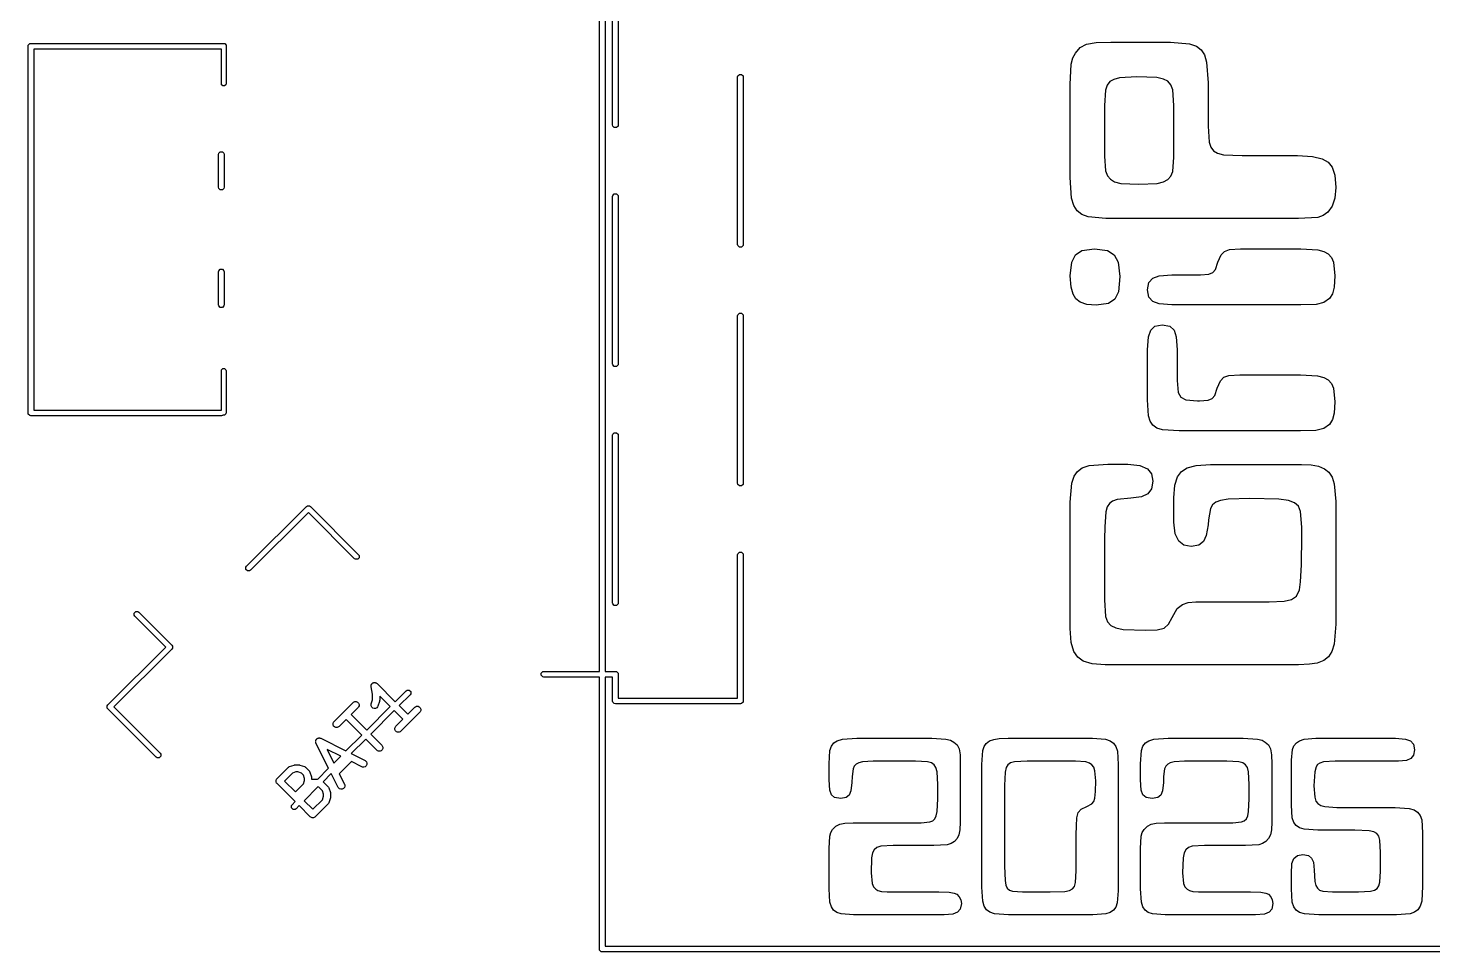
# Model space of a CAD drawing. Extents: x 175.8 to 236.3, y -101.1 to -67.1.
# Drawn here: x 175.79 to 205.67, y -101.06 to -81.42 of the extents above; entities that cross this region are included whole.
import ezdxf

# ---------------------------------------------------------------- set-up
doc = ezdxf.new("R2010")
doc.units = 0
doc.layers.add('BLACK', color=7, linetype='CONTINUOUS')

msp = doc.modelspace()

# ---------------------------------------------------------------- linework, layer by layer
at = {"layer": 'BLACK', "linetype": 'CONTINUOUS'}
for p, q in [((187.94, -95.095), (187.94, -70)), ((188.06, -70.06), (188.06, -95.095)), ((188.22, -83.475), (188.22, -79.915)), ((188.34, -79.915), (188.34, -83.475)), ((175.79, -81.8), (175.794567, -81.777039)), ((175.79, -89.6), (175.79, -81.8)), ((175.794567, -81.777039), (175.827039, -81.744567)), ((175.827039, -81.744567), (175.85, -81.74)), ((175.85, -81.74), (179.95, -81.74)), ((179.95, -81.74), (179.972961, -81.744567)), ((179.972961, -81.744567), (180.005433, -81.777039)), ((180.005433, -81.822961), (180, -81.828394)), ((180, -81.828394), (180, -82.6)), ((180.005433, -81.777039), (180.005433, -81.822961)), ((198.064385, -81.946563), (198.1677, -81.826395)), ((198.1677, -81.826395), (198.301789, -81.757519)), ((198.301789, -81.757519), (198.506587, -81.72308)), ((198.506587, -81.72308), (198.815432, -81.714654)), ((198.815432, -81.714654), (200.088182, -81.714654)), ((200.088182, -81.714654), (200.492281, -81.749092)), ((200.492281, -81.749092), (200.63628, -81.800278)), ((200.63628, -81.800278), (200.737379, -81.878053)), ((179.9, -81.86), (175.91, -81.86)), ((175.91, -81.86), (175.91, -89.54)), ((179.9, -82.6), (179.9, -81.86)), ((197.97426, -82.181402), (198.008551, -82.049419)), ((198.008551, -82.049419), (198.064385, -81.946563)), ((200.737379, -81.878053), (200.80749, -81.986685)), ((200.80749, -81.986685), (200.853883, -82.142934)), ((200.853883, -82.142934), (200.883558, -82.582571)), ((190.88, -82.455), (190.884567, -82.432039)), ((190.88, -86.015), (190.88, -82.455)), ((190.884567, -82.432039), (190.917039, -82.399567)), ((190.917039, -82.399567), (190.962961, -82.399567)), ((190.962961, -82.399567), (190.995433, -82.432039)), ((190.995433, -82.432039), (191, -82.455)), ((191, -82.455), (191, -86.015)), ((197.952644, -82.616277), (197.97426, -82.181402)), ((199.36681, -82.451779), (199.003377, -82.472295)), ((199.79509, -82.468265), (199.36681, -82.451779)), ((179.903806, -82.619134), (179.9, -82.6)), ((179.930866, -82.646194), (179.903806, -82.619134)), ((179.969134, -82.646194), (179.930866, -82.646194)), ((179.996194, -82.619134), (179.969134, -82.646194)), ((180, -82.6), (179.996194, -82.619134)), ((197.952644, -83.061043), (197.952644, -82.616277)), ((198.700394, -82.733147), (198.679511, -83.061043)), ((198.735729, -82.626022), (198.700394, -82.733147)), ((198.794916, -82.553628), (198.735729, -82.626022)), ((198.879305, -82.504765), (198.794916, -82.553628)), ((199.003377, -82.472295), (198.879305, -82.504765)), ((199.938407, -82.498224), (199.79509, -82.468265)), ((200.028831, -82.545568), (199.938407, -82.498224)), ((200.091761, -82.618794), (200.028831, -82.545568)), ((200.131779, -82.729117), (200.091761, -82.618794)), ((200.156692, -83.061043), (200.131779, -82.729117)), ((200.883558, -82.582571), (200.883558, -83.497749)), ((197.952644, -84.135589), (197.952644, -83.061043)), ((198.679511, -83.061043), (198.679511, -84.135589)), ((200.156692, -84.160868), (200.156692, -83.061043)), ((188.224567, -83.497961), (188.22, -83.475)), ((188.257039, -83.530433), (188.224567, -83.497961)), ((188.302961, -83.530433), (188.257039, -83.530433)), ((188.335433, -83.497961), (188.302961, -83.530433)), ((188.34, -83.475), (188.335433, -83.497961)), ((200.883558, -83.497749), (200.904441, -83.838468)), ((200.904441, -83.838468), (200.939666, -83.950188)), ((200.939666, -83.950188), (200.99823, -84.026413)), ((179.84, -84.1), (179.844567, -84.077039)), ((179.84, -84.8), (179.84, -84.1)), ((179.844567, -84.077039), (179.877039, -84.044567)), ((179.877039, -84.044567), (179.922961, -84.044567)), ((179.922961, -84.044567), (179.955433, -84.077039)), ((179.955433, -84.077039), (179.96, -84.1)), ((179.96, -84.1), (179.96, -84.8)), ((197.952644, -84.588782), (197.952644, -84.135589)), ((198.679511, -84.135589), (198.70479, -84.450662)), ((200.131779, -84.463119), (200.156692, -84.160868)), ((200.99823, -84.026413), (201.082926, -84.076648)), ((201.082926, -84.076648), (201.212554, -84.107379)), ((201.212554, -84.107379), (201.606762, -84.123866)), ((201.606762, -84.123866), (202.789385, -84.123866)), ((202.789385, -84.123866), (203.108438, -84.144466)), ((203.108438, -84.144466), (203.312261, -84.19561)), ((203.312261, -84.19561), (203.435286, -84.265648)), ((198.70479, -84.450662), (198.744, -84.554568)), ((200.092404, -84.562799), (200.131779, -84.463119)), ((203.435286, -84.265648), (203.520942, -84.37358)), ((203.520942, -84.37358), (203.580162, -84.545207)), ((203.580162, -84.545207), (203.603447, -84.807135)), ((179.844567, -84.822961), (179.84, -84.8)), ((179.877039, -84.855433), (179.844567, -84.822961)), ((179.955433, -84.822961), (179.922961, -84.855433)), ((179.96, -84.8), (179.955433, -84.822961)), ((197.982686, -85.028419), (197.952644, -84.588782)), ((198.744, -84.554568), (198.808105, -84.630547)), ((198.808105, -84.630547), (198.897307, -84.682408)), ((198.897307, -84.682408), (199.029023, -84.716277)), ((199.029023, -84.716277), (199.409675, -84.736793)), ((199.409675, -84.736793), (199.803517, -84.716277)), ((199.803517, -84.716277), (199.939155, -84.683205)), ((199.939155, -84.683205), (200.028464, -84.634577)), ((200.028464, -84.634577), (200.092404, -84.562799)), ((203.603447, -84.807135), (203.581561, -85.033333)), ((179.922961, -84.855433), (179.877039, -84.855433)), ((188.22, -84.995), (188.224567, -84.972039)), ((188.22, -88.555), (188.22, -84.995)), ((188.224567, -84.972039), (188.257039, -84.939567)), ((188.257039, -84.939567), (188.302961, -84.939567)), ((188.302961, -84.939567), (188.335433, -84.972039)), ((188.335433, -84.972039), (188.34, -84.995)), ((188.34, -84.995), (188.34, -88.555)), ((198.028674, -85.185353), (197.982686, -85.028419)), ((203.581561, -85.033333), (203.522453, -85.202311)), ((198.09919, -85.297697), (198.028674, -85.185353)), ((198.198909, -85.379608), (198.09919, -85.297697)), ((198.331831, -85.431053), (198.198909, -85.379608)), ((198.706988, -85.465125), (198.331831, -85.431053)), ((203.215467, -85.439846), (202.806971, -85.465125)), ((203.334842, -85.398503), (203.215467, -85.439846)), ((203.431256, -85.327739), (203.334842, -85.398503)), ((203.522453, -85.202311), (203.431256, -85.327739)), ((202.806971, -85.465125), (198.706988, -85.465125)), ((190.884567, -86.037961), (190.88, -86.015)), ((190.917039, -86.070433), (190.884567, -86.037961)), ((190.995433, -86.037961), (190.962961, -86.070433)), ((191, -86.015), (190.995433, -86.037961)), ((190.962961, -86.070433), (190.917039, -86.070433)), ((197.984972, -86.390245), (198.061454, -86.235223)), ((198.061454, -86.235223), (198.202037, -86.146566)), ((198.202037, -86.146566), (198.471782, -86.109926)), ((198.471782, -86.109926), (198.742712, -86.146198)), ((198.742712, -86.146198), (198.890537, -86.235223)), ((198.890537, -86.235223), (198.972748, -86.392874)), ((201.093852, -86.39569), (201.160229, -86.237372)), ((201.160229, -86.237372), (201.232704, -86.162316)), ((201.232704, -86.162316), (201.341709, -86.126381)), ((201.341709, -86.126381), (201.574521, -86.109926)), ((201.574521, -86.109926), (202.856064, -86.109926)), ((202.856064, -86.109926), (203.215101, -86.131175)), ((203.215101, -86.131175), (203.344919, -86.165091)), ((203.344919, -86.165091), (203.437484, -86.217637)), ((203.437484, -86.217637), (203.506098, -86.293171)), ((203.506098, -86.293171), (203.549958, -86.394591)), ((179.84, -86.6), (179.844567, -86.577039)), ((179.84, -87.3), (179.84, -86.6)), ((179.844567, -86.577039), (179.877039, -86.544567)), ((179.877039, -86.544567), (179.922961, -86.544567)), ((179.922961, -86.544567), (179.955433, -86.577039)), ((179.955433, -86.577039), (179.96, -86.6)), ((179.96, -86.6), (179.96, -87.3)), ((197.952644, -86.684019), (197.984972, -86.390245)), ((198.972748, -86.392874), (199.007773, -86.700872)), ((200.899787, -86.64895), (200.985408, -86.615875)), ((200.985408, -86.615875), (201.04079, -86.547768)), ((201.04079, -86.547768), (201.093852, -86.39569)), ((203.549958, -86.394591), (203.58, -86.684019)), ((197.969831, -86.920764), (197.952644, -86.684019)), ((198.013211, -87.076528), (197.969831, -86.920764)), ((199.007773, -86.700872), (198.975867, -87.024633)), ((199.593956, -86.977843), (199.624415, -86.825121)), ((199.624415, -86.825121), (199.707163, -86.733845)), ((199.707163, -86.733845), (199.844867, -86.685289)), ((199.844867, -86.685289), (200.116758, -86.663869)), ((200.116758, -86.663869), (200.719794, -86.663869)), ((200.719794, -86.663869), (200.899787, -86.64895)), ((203.5658, -86.927777), (203.532739, -87.06284)), ((203.58, -86.684019), (203.5658, -86.927777)), ((198.074277, -87.174581), (198.013211, -87.076528)), ((198.165351, -87.243397), (198.074277, -87.174581)), ((198.90336, -87.183007), (198.767107, -87.27177)), ((198.975867, -87.024633), (198.90336, -87.183007)), ((199.624791, -87.137931), (199.593956, -86.977843)), ((199.707163, -87.230635), (199.624791, -87.137931)), ((199.844836, -87.27893), (199.707163, -87.230635)), ((203.464989, -87.165091), (203.347358, -87.248586)), ((203.532739, -87.06284), (203.464989, -87.165091)), ((179.844567, -87.322961), (179.84, -87.3)), ((179.877039, -87.355433), (179.844567, -87.322961)), ((179.922961, -87.355433), (179.877039, -87.355433)), ((179.955433, -87.322961), (179.922961, -87.355433)), ((179.96, -87.3), (179.955433, -87.322961)), ((190.88, -87.535), (190.884567, -87.512039)), ((190.88, -91.095), (190.88, -87.535)), ((190.884567, -87.512039), (190.917039, -87.479567)), ((190.917039, -87.479567), (190.962961, -87.479567)), ((190.962961, -87.479567), (190.995433, -87.512039)), ((190.995433, -87.512039), (191, -87.535)), ((191, -87.535), (191, -91.095)), ((198.303126, -87.290202), (198.165351, -87.243397)), ((198.505488, -87.308304), (198.303126, -87.290202)), ((198.767107, -87.27177), (198.505488, -87.308304)), ((200.116758, -87.300244), (199.844836, -87.27893)), ((202.856064, -87.300244), (200.116758, -87.300244)), ((203.180662, -87.291817), (202.856064, -87.300244)), ((203.347358, -87.248586), (203.180662, -87.291817)), ((199.663565, -87.840265), (199.754899, -87.754052)), ((199.754899, -87.754052), (199.906465, -87.722662)), ((199.906465, -87.722662), (200.07176, -87.755075)), ((200.07176, -87.755075), (200.162187, -87.840631)), ((199.593956, -88.254623), (199.615133, -87.981767)), ((199.615133, -87.981767), (199.663565, -87.840265)), ((200.162187, -87.840631), (200.207245, -87.981723)), ((200.207245, -87.981723), (200.227034, -88.254623)), ((199.593956, -89.320743), (199.593956, -88.254623)), ((200.227034, -88.254623), (200.227034, -88.909682)), ((179.9, -88.7), (179.903806, -88.680866)), ((179.9, -89.54), (179.9, -88.7)), ((179.903806, -88.680866), (179.930866, -88.653806)), ((179.930866, -88.653806), (179.969134, -88.653806)), ((179.969134, -88.653806), (179.996194, -88.680866)), ((179.996194, -88.680866), (180, -88.7)), ((180, -88.7), (180, -89.6)), ((188.224567, -88.577961), (188.22, -88.555)), ((188.257039, -88.610433), (188.224567, -88.577961)), ((188.302961, -88.610433), (188.257039, -88.610433)), ((188.335433, -88.577961), (188.302961, -88.610433)), ((188.34, -88.555), (188.335433, -88.577961)), ((200.227034, -88.909682), (200.251443, -89.161412)), ((201.07993, -89.074546), (201.146679, -88.916267)), ((201.146679, -88.916267), (201.219515, -88.841172)), ((201.219515, -88.841172), (201.329007, -88.805245)), ((201.329007, -88.805245), (201.563164, -88.788782)), ((201.563164, -88.788782), (202.852034, -88.788782)), ((202.852034, -88.788782), (203.212903, -88.810031)), ((203.212903, -88.810031), (203.343739, -88.843976)), ((203.343739, -88.843976), (203.436751, -88.896493)), ((203.436751, -88.896493), (203.505741, -88.972049)), ((203.505741, -88.972049), (203.549958, -89.073447)), ((199.615572, -89.659996), (199.593956, -89.320743)), ((200.251443, -89.161412), (200.303604, -89.266521)), ((200.303604, -89.266521), (200.409099, -89.318413)), ((200.409099, -89.318413), (200.661908, -89.342725)), ((200.70404, -89.342725), (200.885058, -89.3278)), ((200.885058, -89.3278), (200.97112, -89.294731)), ((200.97112, -89.294731), (201.026783, -89.226576)), ((201.026783, -89.226576), (201.07993, -89.074546)), ((203.549958, -89.073447), (203.58, -89.362875)), ((175.794567, -89.622961), (175.79, -89.6)), ((175.827039, -89.655433), (175.794567, -89.622961)), ((175.91, -89.54), (179.9, -89.54)), ((179.996194, -89.619134), (179.969134, -89.646194)), ((180, -89.6), (179.996194, -89.619134)), ((200.661908, -89.342725), (200.70404, -89.342725)), ((203.565692, -89.606617), (203.532372, -89.741695)), ((203.58, -89.362875), (203.565692, -89.606617)), ((175.85, -89.66), (175.827039, -89.655433)), ((179.9, -89.66), (175.85, -89.66)), ((179.922961, -89.655433), (179.9, -89.66)), ((179.9322, -89.646194), (179.922961, -89.655433)), ((179.969134, -89.646194), (179.9322, -89.646194)), ((199.651384, -89.777167), (199.615572, -89.659996)), ((199.711193, -89.862229), (199.651384, -89.777167)), ((199.796554, -89.92159), (199.711193, -89.862229)), ((199.917822, -89.95785), (199.796554, -89.92159)), ((203.464501, -89.843893), (203.346259, -89.927442)), ((203.532372, -89.741695), (203.464501, -89.843893)), ((188.22, -90.075), (188.224567, -90.052039)), ((188.22, -93.635), (188.22, -90.075)), ((188.224567, -90.052039), (188.257039, -90.019567)), ((188.257039, -90.019567), (188.302961, -90.019567)), ((188.302961, -90.019567), (188.335433, -90.052039)), ((188.335433, -90.052039), (188.34, -90.075)), ((188.34, -90.075), (188.34, -93.635)), ((200.270265, -89.979099), (199.917822, -89.95785)), ((202.853133, -89.979099), (200.270265, -89.979099)), ((203.178831, -89.970673), (202.853133, -89.979099)), ((203.346259, -89.927442), (203.178831, -89.970673)), ((198.108715, -90.843353), (198.209511, -90.769057)), ((198.209511, -90.769057), (198.354546, -90.718789)), ((198.354546, -90.718789), (198.751685, -90.684717)), ((198.751685, -90.684717), (199.174836, -90.684717)), ((199.174836, -90.684717), (199.43645, -90.714149)), ((199.43645, -90.714149), (199.593553, -90.787657)), ((199.593553, -90.787657), (199.680725, -90.895981)), ((200.32009, -90.843353), (200.440316, -90.768291)), ((200.440316, -90.768291), (200.634619, -90.71456)), ((200.634619, -90.71456), (200.93375, -90.693143)), ((200.93375, -90.693143), (202.86852, -90.693143)), ((202.86852, -90.693143), (203.078653, -90.703831)), ((203.078653, -90.703831), (203.229755, -90.731612)), ((203.229755, -90.731612), (203.35858, -90.784554)), ((203.35858, -90.784554), (203.452871, -90.860572)), ((190.884567, -91.117961), (190.88, -91.095)), ((190.917039, -91.150433), (190.884567, -91.117961)), ((190.995433, -91.117961), (190.962961, -91.150433)), ((191, -91.095), (190.995433, -91.117961)), ((197.952644, -91.493649), (197.987083, -91.091748)), ((197.987083, -91.091748), (198.036679, -90.946722)), ((198.036679, -90.946722), (198.108715, -90.843353)), ((199.680725, -90.895981), (199.711193, -91.048883)), ((199.711193, -91.048883), (199.681667, -91.211815)), ((200.17935, -91.133181), (200.23703, -90.955962)), ((200.23703, -90.955962), (200.32009, -90.843353)), ((203.452871, -90.860572), (203.521154, -90.962844)), ((203.521154, -90.962844), (203.569375, -91.104204)), ((203.569375, -91.104204), (203.603447, -91.485223)), ((190.962961, -91.150433), (190.917039, -91.150433)), ((199.239316, -91.413049), (198.952819, -91.442358)), ((199.469284, -91.381183), (199.239316, -91.413049)), ((199.600917, -91.317794), (199.469284, -91.381183)), ((199.681667, -91.211815), (199.600917, -91.317794)), ((200.156692, -91.401325), (200.17935, -91.133181)), ((200.156692, -91.921929), (200.156692, -91.401325)), ((180.436432, -92.860589), (181.709224, -91.587796)), ((181.75165, -91.715075), (180.521284, -92.945441)), ((181.709224, -91.587796), (181.728689, -91.57479)), ((181.728689, -91.57479), (181.774611, -91.57479)), ((182.734529, -92.697954), (181.75165, -91.715075)), ((181.774611, -91.57479), (181.794076, -91.587797)), ((181.794076, -91.587797), (182.819382, -92.613101)), ((197.952644, -94.179832), (197.952644, -91.493649)), ((198.709187, -91.702843), (198.687937, -92.023046)), ((198.741117, -91.593497), (198.709187, -91.702843)), ((198.787222, -91.522958), (198.741117, -91.593497)), ((198.853905, -91.474303), (198.787222, -91.522958)), ((198.952819, -91.442358), (198.853905, -91.474303)), ((200.933384, -91.6336), (200.891985, -91.872103)), ((200.979097, -91.55441), (200.933384, -91.6336)), ((201.052086, -91.495115), (200.979097, -91.55441)), ((201.14994, -91.457786), (201.052086, -91.495115)), ((201.310006, -91.433932), (201.14994, -91.457786)), ((201.769794, -91.421475), (201.310006, -91.433932)), ((202.390781, -91.434298), (201.769794, -91.421475)), ((202.597708, -91.461944), (202.390781, -91.434298)), ((202.720509, -91.507937), (202.597708, -91.461944)), ((202.806523, -91.583991), (202.720509, -91.507937)), ((202.852034, -91.691486), (202.806523, -91.583991)), ((202.87658, -92.031106), (202.852034, -91.691486)), ((203.603447, -91.485223), (203.603447, -94.087508)), ((200.185802, -92.171262), (200.156692, -91.921929)), ((200.883558, -91.98128), (200.846347, -92.207379)), ((200.891985, -91.872103), (200.883558, -91.98128)), ((198.687937, -92.023046), (198.679511, -92.283164)), ((198.679511, -92.283164), (198.679511, -93.575331)), ((200.259022, -92.322423), (200.185802, -92.171262)), ((200.846347, -92.207379), (200.785373, -92.33299)), ((202.87658, -92.425314), (202.87658, -92.031106)), ((182.819382, -92.613101), (182.832388, -92.632566)), ((190.88, -92.615), (190.884567, -92.592039)), ((190.884567, -92.592039), (190.917039, -92.559567)), ((190.917039, -92.559567), (190.962961, -92.559567)), ((190.962961, -92.559567), (190.995433, -92.592039)), ((190.995433, -92.592039), (191, -92.615)), ((200.36824, -92.407402), (200.259022, -92.322423)), ((200.524155, -92.437404), (200.36824, -92.407402)), ((200.684758, -92.409098), (200.524155, -92.437404)), ((200.785373, -92.33299), (200.684758, -92.409098)), ((202.868154, -92.618387), (202.87658, -92.425314)), ((180.423425, -92.880054), (180.436432, -92.860589)), ((180.423425, -92.925976), (180.423425, -92.880054)), ((182.753994, -92.71096), (182.734529, -92.697954)), ((182.799917, -92.71096), (182.753994, -92.71096)), ((182.832388, -92.678488), (182.799917, -92.71096)), ((182.832388, -92.632566), (182.832388, -92.678488)), ((190.88, -95.665), (190.88, -92.615)), ((191, -92.615), (191, -95.725)), ((202.851301, -93.188084), (202.868154, -92.827948)), ((202.868154, -92.827948), (202.868154, -92.618387)), ((180.455897, -92.958448), (180.423425, -92.925976)), ((180.501819, -92.958448), (180.455897, -92.958448)), ((180.521284, -92.945441), (180.501819, -92.958448)), ((202.826388, -93.36284), (202.851301, -93.188084)), ((202.658227, -93.565439), (202.762089, -93.49232)), ((202.762089, -93.49232), (202.826388, -93.36284)), ((188.224567, -93.657961), (188.22, -93.635)), ((188.257039, -93.690433), (188.224567, -93.657961)), ((188.302961, -93.690433), (188.257039, -93.690433)), ((188.335433, -93.657961), (188.302961, -93.690433)), ((188.34, -93.635), (188.335433, -93.657961)), ((198.679511, -93.575331), (198.704424, -93.92814)), ((200.120422, -93.94829), (200.227766, -93.756681)), ((200.227766, -93.756681), (200.337676, -93.673883)), ((200.337676, -93.673883), (200.458923, -93.630302)), ((200.458923, -93.630302), (200.621608, -93.614166)), ((200.621608, -93.614166), (200.993834, -93.614166)), ((200.993834, -93.614166), (202.18635, -93.614166)), ((202.18635, -93.614166), (202.503621, -93.598936)), ((202.503621, -93.598936), (202.658227, -93.565439)), ((178.047546, -93.855861), (178.080018, -93.823389)), ((178.047546, -93.901783), (178.047546, -93.855861)), ((178.060553, -93.921248), (178.047546, -93.901783)), ((178.718162, -94.578857), (178.060553, -93.921248)), ((178.080018, -93.823389), (178.12594, -93.823389)), ((178.12594, -93.823389), (178.145405, -93.836396)), ((178.145405, -93.836396), (178.845441, -94.536431)), ((198.704424, -93.92814), (198.7467, -94.041705)), ((198.7467, -94.041705), (198.819096, -94.120481)), ((199.947864, -94.17397), (200.041653, -94.092637)), ((200.041653, -94.092637), (200.120422, -93.94829)), ((203.603447, -94.087508), (203.569375, -94.519085)), ((197.975235, -94.477418), (197.952644, -94.179832)), ((198.819096, -94.120481), (198.921766, -94.17089)), ((198.921766, -94.17089), (199.08068, -94.20218)), ((199.08068, -94.20218), (199.555854, -94.218667)), ((199.555854, -94.218667), (199.799487, -94.210607)), ((199.799487, -94.210607), (199.947864, -94.17397)), ((177.487797, -95.809224), (178.718162, -94.578857)), ((178.845442, -94.621284), (177.615075, -95.85165)), ((178.845441, -94.536431), (178.858448, -94.555897)), ((178.858448, -94.601819), (178.845442, -94.621284)), ((178.858448, -94.555897), (178.858448, -94.601819)), ((198.032138, -94.671495), (197.975235, -94.477418)), ((198.112379, -94.792393), (198.032138, -94.671495)), ((203.519766, -94.675375), (203.448475, -94.783967)), ((203.569375, -94.519085), (203.519766, -94.675375)), ((198.230968, -94.875028), (198.112379, -94.792393)), ((198.417169, -94.932732), (198.230968, -94.875028)), ((198.698196, -94.955425), (198.417169, -94.932732)), ((202.806971, -94.955425), (198.698196, -94.955425)), ((203.041643, -94.94477), (202.806971, -94.955425)), ((203.207407, -94.917323), (203.041643, -94.94477)), ((203.348026, -94.862945), (203.207407, -94.917323)), ((203.448475, -94.783967), (203.348026, -94.862945)), ((186.704567, -95.132039), (186.737039, -95.099567)), ((186.704567, -95.177961), (186.704567, -95.132039)), ((186.737039, -95.210433), (186.704567, -95.177961)), ((186.737039, -95.099567), (186.76, -95.095)), ((186.76, -95.215), (186.737039, -95.210433)), ((186.76, -95.095), (187.94, -95.095)), ((187.94, -95.215), (186.76, -95.215)), ((187.94, -101), (187.94, -95.215)), ((188.06, -95.095), (188.28, -95.095)), ((188.22, -95.215), (188.06, -95.215)), ((188.06, -95.215), (188.06, -100.94)), ((188.22, -95.725), (188.22, -95.215)), ((188.28, -95.095), (188.302961, -95.099567)), ((188.302961, -95.099567), (188.335433, -95.132039)), ((188.335433, -95.132039), (188.34, -95.155)), ((188.34, -95.155), (188.34, -95.665)), ((183.083328, -95.406459), (183.084769, -95.399174)), ((183.084769, -95.420939), (183.083328, -95.406459)), ((183.084769, -95.39175), (183.08758, -95.384961)), ((183.084769, -95.399174), (183.084769, -95.39175)), ((183.084769, -95.421013), (183.084769, -95.420939)), ((183.084778, -95.421036), (183.084769, -95.421013)), ((183.084784, -95.42109), (183.084778, -95.421036)), ((183.117, -95.582168), (183.084784, -95.42109)), ((183.08758, -95.384961), (183.089007, -95.377752)), ((183.089007, -95.377752), (183.093126, -95.371572)), ((183.093126, -95.371572), (183.095968, -95.364713)), ((183.095968, -95.364713), (183.101163, -95.359518)), ((183.101163, -95.359518), (183.105239, -95.353404)), ((183.105239, -95.353404), (183.111409, -95.349271)), ((183.111409, -95.349271), (183.11666, -95.344021)), ((183.11666, -95.344021), (183.123448, -95.341209)), ((183.117, -95.697256), (183.117, -95.582168)), ((183.123448, -95.341209), (183.129554, -95.33712)), ((183.129554, -95.33712), (183.136835, -95.335663)), ((183.136835, -95.335663), (183.143696, -95.332822)), ((183.143696, -95.332822), (183.151045, -95.332822)), ((183.151045, -95.332822), (183.15825, -95.331381)), ((183.15825, -95.331381), (183.165534, -95.332822)), ((183.165534, -95.332822), (183.172959, -95.332822)), ((183.172959, -95.332822), (183.179747, -95.335633)), ((183.179747, -95.335633), (183.186957, -95.33706)), ((183.186957, -95.33706), (183.193136, -95.341179)), ((183.193136, -95.341179), (183.199996, -95.344021)), ((183.199996, -95.344021), (183.211239, -95.353248)), ((183.211239, -95.353248), (183.211305, -95.353292)), ((183.211305, -95.353292), (183.211319, -95.353314)), ((183.211319, -95.353314), (183.211361, -95.353348)), ((183.211361, -95.353348), (183.596862, -95.738849)), ((183.596862, -95.738849), (183.830544, -95.505167)), ((183.915397, -95.59002), (183.681714, -95.823701)), ((183.830544, -95.505167), (183.850009, -95.492161)), ((183.850009, -95.492161), (183.895931, -95.492161)), ((183.895931, -95.492161), (183.928403, -95.524633)), ((183.928403, -95.570555), (183.915397, -95.59002)), ((183.928403, -95.524633), (183.928403, -95.570555)), ((177.47479, -95.828689), (177.487797, -95.809224)), ((177.47479, -95.874611), (177.47479, -95.828689)), ((177.487797, -95.894076), (177.47479, -95.874611)), ((178.513101, -96.919382), (177.487797, -95.894076)), ((177.615075, -95.85165), (178.597954, -96.834529)), ((182.297173, -96.16147), (182.701234, -95.757409)), ((182.8073, -95.863475), (182.658302, -96.012472)), ((182.701234, -95.757409), (182.7126, -95.748081)), ((182.7126, -95.748081), (182.739636, -95.736883)), ((182.739636, -95.736883), (182.768899, -95.736883)), ((182.768899, -95.736883), (182.795935, -95.748081)), ((182.795935, -95.748081), (182.816628, -95.768774)), ((182.816628, -95.852109), (182.8073, -95.863475)), ((182.816628, -95.768774), (182.827826, -95.79581)), ((182.827826, -95.825073), (182.816628, -95.852109)), ((182.827826, -95.79581), (182.827826, -95.825073)), ((182.99077, -96.34494), (183.490796, -95.844914)), ((183.083917, -95.801062), (183.087177, -95.786725)), ((183.085992, -95.830252), (183.083917, -95.801062)), ((183.099078, -95.856425), (183.085992, -95.830252)), ((183.087177, -95.786725), (183.117, -95.697256)), ((183.121185, -95.875599), (183.099078, -95.856425)), ((183.148948, -95.884853), (183.121185, -95.875599)), ((183.178138, -95.882778), (183.148948, -95.884853)), ((183.204311, -95.869692), (183.178138, -95.882778)), ((183.223485, -95.847585), (183.204311, -95.869692)), ((183.229479, -95.834159), (183.223485, -95.847585)), ((183.263151, -95.733143), (183.229479, -95.834159)), ((183.2648, -95.725889), (183.263151, -95.733143)), ((183.265559, -95.724058), (183.2648, -95.725889)), ((183.26582, -95.721403), (183.265559, -95.724058)), ((183.266411, -95.718806), (183.26582, -95.721403)), ((183.267, -95.709426), (183.26627, -95.716831)), ((183.26627, -95.716831), (183.266411, -95.718806)), ((183.490796, -95.844914), (183.267, -95.621118)), ((183.267, -95.621118), (183.267, -95.709426)), ((183.681714, -95.823701), (183.865434, -96.007421)), ((183.865434, -96.007421), (184.014432, -95.858424)), ((184.014432, -95.858424), (184.025798, -95.849096)), ((184.025798, -95.849096), (184.052834, -95.837898)), ((184.052834, -95.837898), (184.082097, -95.837898)), ((184.082097, -95.837898), (184.109133, -95.849096)), ((184.109133, -95.849096), (184.129826, -95.869789)), ((184.129826, -95.869789), (184.141024, -95.896825)), ((184.141024, -95.896825), (184.141024, -95.926088)), ((188.224567, -95.747961), (188.22, -95.725)), ((188.257039, -95.780433), (188.224567, -95.747961)), ((188.28, -95.785), (188.257039, -95.780433)), ((190.94, -95.785), (188.28, -95.785)), ((188.34, -95.665), (190.88, -95.665)), ((190.962961, -95.780433), (190.94, -95.785)), ((190.995433, -95.747961), (190.962961, -95.780433)), ((191, -95.725), (190.995433, -95.747961)), ((182.276647, -96.199872), (182.287846, -96.172835)), ((182.276647, -96.229134), (182.276647, -96.199872)), ((182.287846, -96.172835), (182.297173, -96.16147)), ((182.552236, -96.118538), (182.403239, -96.267536)), ((182.884704, -96.451006), (182.552236, -96.118538)), ((182.658302, -96.012472), (182.99077, -96.34494)), ((183.575649, -95.929767), (183.075623, -96.429793)), ((183.759368, -96.113487), (183.575649, -95.929767)), ((183.610371, -96.262485), (183.759368, -96.113487)), ((184.120498, -95.96449), (183.716437, -96.368551)), ((184.129826, -95.953124), (184.120498, -95.96449)), ((184.141024, -95.926088), (184.129826, -95.953124)), ((182.287846, -96.256171), (182.276647, -96.229134)), ((182.308538, -96.276863), (182.287846, -96.256171)), ((182.335575, -96.288062), (182.308538, -96.276863)), ((182.364837, -96.288062), (182.335575, -96.288062)), ((182.391874, -96.276863), (182.364837, -96.288062)), ((182.403239, -96.267536), (182.391874, -96.276863)), ((182.549719, -96.785991), (182.884704, -96.451006)), ((183.075623, -96.429793), (183.312376, -96.666546)), ((183.589845, -96.300887), (183.601044, -96.27385)), ((183.589845, -96.330149), (183.589845, -96.300887)), ((183.601044, -96.357186), (183.589845, -96.330149)), ((183.601044, -96.27385), (183.610371, -96.262485)), ((183.621736, -96.377878), (183.601044, -96.357186)), ((183.648773, -96.389077), (183.621736, -96.377878)), ((183.678035, -96.389077), (183.648773, -96.389077)), ((183.705072, -96.377878), (183.678035, -96.389077)), ((183.716437, -96.368551), (183.705072, -96.377878)), ((181.905405, -96.575511), (181.907099, -96.570428)), ((181.906071, -96.584892), (181.905405, -96.575511)), ((181.905405, -96.594273), (181.906071, -96.584892)), ((181.907099, -96.599355), (181.905405, -96.594273)), ((181.907099, -96.570428), (181.907479, -96.565083)), ((181.907479, -96.604701), (181.907099, -96.599355)), ((181.907479, -96.565083), (181.911686, -96.556668)), ((181.912734, -96.618433), (181.907479, -96.604701)), ((181.911686, -96.556668), (181.914659, -96.54775)), ((182.180915, -97.154795), (181.912734, -96.618433)), ((181.914659, -96.54775), (181.918168, -96.543703)), ((181.918168, -96.543703), (181.920566, -96.538908)), ((181.920566, -96.538908), (181.92767, -96.532746)), ((181.92767, -96.532746), (181.933832, -96.525642)), ((181.933832, -96.525642), (181.938627, -96.523244)), ((181.938627, -96.523244), (181.942674, -96.519735)), ((181.942674, -96.519735), (181.951592, -96.516762)), ((181.951592, -96.516762), (181.960007, -96.512555)), ((181.960007, -96.512555), (181.965352, -96.512175)), ((181.965352, -96.512175), (181.970435, -96.510481)), ((181.970435, -96.510481), (181.979816, -96.511147)), ((181.979816, -96.511147), (181.989197, -96.510481)), ((181.989197, -96.510481), (181.994279, -96.512175)), ((181.994279, -96.512175), (181.999625, -96.512555)), ((181.999625, -96.512555), (182.013357, -96.51781)), ((182.013357, -96.51781), (182.549719, -96.785991)), ((182.437916, -96.897795), (182.147521, -96.752597)), ((182.147521, -96.752597), (182.292719, -97.042992)), ((182.969557, -96.535859), (182.662856, -96.84256)), ((183.20631, -96.772612), (182.969557, -96.535859)), ((183.217675, -96.781939), (183.20631, -96.772612)), ((183.244711, -96.793138), (183.217675, -96.781939)), ((183.273974, -96.793138), (183.244711, -96.793138)), ((183.30101, -96.781939), (183.273974, -96.793138)), ((183.321703, -96.761246), (183.30101, -96.781939)), ((183.312376, -96.666546), (183.321703, -96.677911)), ((183.321703, -96.677911), (183.332902, -96.704947)), ((183.332902, -96.73421), (183.321703, -96.761246)), ((183.332902, -96.704947), (183.332902, -96.73421)), ((192.823726, -97.061625), (192.843754, -96.780502)), ((192.843754, -96.780502), (192.875921, -96.68295)), ((192.875921, -96.68295), (192.927041, -96.615638)), ((192.927041, -96.615638), (192.999812, -96.569075)), ((192.999812, -96.569075), (193.106315, -96.538213)), ((193.106315, -96.538213), (193.413572, -96.518429)), ((193.413572, -96.518429), (195.008478, -96.518429)), ((195.008478, -96.518429), (195.309874, -96.535526)), ((195.309874, -96.535526), (195.407586, -96.560793)), ((195.407586, -96.560793), (195.477669, -96.597808)), ((195.477669, -96.597808), (195.546057, -96.657892)), ((195.546057, -96.657892), (195.589532, -96.74069)), ((195.589532, -96.74069), (195.60956, -96.867941)), ((196.071423, -97.075059), (196.091207, -96.778792)), ((196.091207, -96.778792), (196.121396, -96.692264)), ((196.121396, -96.692264), (196.168632, -96.627117)), ((196.168632, -96.627117), (196.239178, -96.574545)), ((196.239178, -96.574545), (196.328367, -96.541144)), ((196.328367, -96.541144), (196.438996, -96.525213)), ((196.438996, -96.525213), (196.633182, -96.518429)), ((196.633182, -96.518429), (198.42397, -96.518429)), ((198.42397, -96.518429), (198.706071, -96.538457)), ((198.706071, -96.538457), (198.804801, -96.569735)), ((198.804801, -96.569735), (198.874354, -96.618813)), ((198.874354, -96.618813), (198.923289, -96.688756)), ((198.923289, -96.688756), (198.95471, -96.790027)), ((198.95471, -96.790027), (198.974494, -97.075059)), ((199.447592, -97.061625), (199.46762, -96.780502)), ((199.46762, -96.780502), (199.499787, -96.68295)), ((199.499787, -96.68295), (199.550907, -96.615638)), ((199.550907, -96.615638), (199.623678, -96.569075)), ((199.623678, -96.569075), (199.730181, -96.538213)), ((199.730181, -96.538213), (200.037438, -96.518429)), ((200.037438, -96.518429), (201.632344, -96.518429)), ((201.632344, -96.518429), (201.93374, -96.535526)), ((201.93374, -96.535526), (202.031452, -96.560793)), ((202.031452, -96.560793), (202.101535, -96.597808)), ((202.101535, -96.597808), (202.169923, -96.657892)), ((202.169923, -96.657892), (202.213398, -96.74069)), ((202.213398, -96.74069), (202.233426, -96.867941)), ((202.655966, -96.98127), (202.678681, -96.75681)), ((202.678681, -96.75681), (202.711585, -96.675542)), ((202.711585, -96.675542), (202.761967, -96.613196)), ((202.761967, -96.613196), (202.83044, -96.568186)), ((202.83044, -96.568186), (202.924633, -96.538457)), ((202.924633, -96.538457), (203.178646, -96.518429)), ((203.178646, -96.518429), (204.868806, -96.518429)), ((204.868806, -96.518429), (205.081006, -96.535092)), ((205.081006, -96.535092), (205.187055, -96.572651)), ((205.187055, -96.572651), (205.250497, -96.643553)), ((205.250497, -96.643553), (205.274005, -96.763405)), ((205.274005, -96.763405), (205.253345, -96.879468)), ((178.532566, -96.932388), (178.513101, -96.919382)), ((178.578488, -96.932388), (178.532566, -96.932388)), ((178.61096, -96.899917), (178.578488, -96.932388)), ((178.597954, -96.834529), (178.61096, -96.853994)), ((178.61096, -96.853994), (178.61096, -96.899917)), ((181.350008, -97.119833), (181.451022, -97.086161)), ((181.451022, -97.086161), (181.458277, -97.084511)), ((181.458277, -97.084511), (181.460108, -97.083753)), ((181.460108, -97.083753), (181.462761, -97.083491)), ((181.462761, -97.083491), (181.465359, -97.082901)), ((181.465359, -97.082901), (181.467333, -97.083041)), ((181.467333, -97.083041), (181.47474, -97.082312)), ((181.47474, -97.082312), (181.542084, -97.082312)), ((181.542084, -97.082312), (181.549489, -97.083041)), ((181.549489, -97.083041), (181.551464, -97.082901)), ((181.551464, -97.082901), (181.554061, -97.083491)), ((181.554061, -97.083491), (181.556716, -97.083753)), ((181.556716, -97.083753), (181.558547, -97.084511)), ((181.558547, -97.084511), (181.565801, -97.086161)), ((181.565801, -97.086161), (181.666816, -97.119833)), ((182.292719, -97.042992), (182.437916, -96.897795)), ((182.66806, -97.012866), (182.40779, -97.273136)), ((182.662856, -96.84256), (182.956166, -96.989215)), ((182.889084, -97.123379), (182.66806, -97.012866)), ((182.956166, -96.989215), (182.968609, -96.997048)), ((182.968609, -96.997048), (182.987782, -97.019155)), ((182.994962, -97.076106), (182.981875, -97.102281)), ((182.987782, -97.019155), (182.997036, -97.046916)), ((182.997036, -97.046916), (182.994962, -97.076106)), ((192.823726, -97.401856), (192.823726, -97.061625)), ((193.401849, -97.067732), (193.360874, -97.110914)), ((193.456706, -97.037312), (193.401849, -97.067732)), ((193.535938, -97.016685), (193.456706, -97.037312)), ((193.760642, -97.003007), (193.535938, -97.016685)), ((194.661653, -97.003007), (193.760642, -97.003007)), ((194.916643, -97.016685), (194.661653, -97.003007)), ((195.001644, -97.040951), (194.916643, -97.016685)), ((195.058792, -97.081409), (195.001644, -97.040951)), ((195.097419, -97.14083), (195.058792, -97.081409)), ((195.60956, -96.867941), (195.615177, -97.060893)), ((195.615177, -97.060893), (195.615177, -98.302868)), ((196.071423, -97.522267), (196.071423, -97.075059)), ((196.624877, -97.081898), (196.589353, -97.141896)), ((196.680185, -97.041498), (196.624877, -97.081898)), ((196.767027, -97.016929), (196.680185, -97.041498)), ((197.036182, -97.003007), (196.767027, -97.016929)), ((198.06591, -97.003007), (197.036182, -97.003007)), ((198.284508, -97.019616), (198.06591, -97.003007)), ((198.362363, -97.044734), (198.284508, -97.019616)), ((198.415666, -97.082142), (198.362363, -97.044734)), ((198.453152, -97.135093), (198.415666, -97.082142)), ((198.974494, -97.075059), (198.974494, -99.758066)), ((199.447592, -97.401856), (199.447592, -97.061625)), ((200.025715, -97.067732), (199.98474, -97.110914)), ((200.080572, -97.037312), (200.025715, -97.067732)), ((200.159804, -97.016685), (200.080572, -97.037312)), ((200.384508, -97.003007), (200.159804, -97.016685)), ((201.285519, -97.003007), (200.384508, -97.003007)), ((201.540509, -97.016685), (201.285519, -97.003007)), ((201.62551, -97.040951), (201.540509, -97.016685)), ((201.682658, -97.081409), (201.62551, -97.040951)), ((201.721285, -97.14083), (201.682658, -97.081409)), ((202.233426, -96.867941), (202.239043, -97.060893)), ((202.239043, -97.060893), (202.239043, -98.302868)), ((202.655966, -97.936503), (202.655966, -96.98127)), ((203.212595, -97.07457), (203.182052, -97.127928)), ((203.258118, -97.043899), (203.212595, -97.07457)), ((203.337648, -97.01986), (203.258118, -97.043899)), ((203.587264, -97.003007), (203.337648, -97.01986)), ((204.935973, -97.003007), (203.587264, -97.003007)), ((205.107243, -96.986786), (204.935973, -97.003007)), ((205.198534, -96.948785), (205.107243, -96.986786)), ((205.253345, -96.879468), (205.198534, -96.948785)), ((181.064464, -97.412054), (181.075663, -97.385018)), ((181.075663, -97.385018), (181.08499, -97.373653)), ((181.08499, -97.373653), (181.320692, -97.137951)), ((181.414239, -97.256535), (181.244088, -97.426686)), ((181.320692, -97.137951), (181.332057, -97.128624)), ((181.332057, -97.128624), (181.334545, -97.127593)), ((181.334545, -97.127593), (181.336582, -97.125827)), ((181.336582, -97.125827), (181.350008, -97.119833)), ((181.48691, -97.232312), (181.414239, -97.256535)), ((181.529914, -97.232312), (181.48691, -97.232312)), ((181.602585, -97.256536), (181.529914, -97.232312)), ((181.64489, -97.298841), (181.602585, -97.256536)), ((181.669114, -97.371513), (181.64489, -97.298841)), ((181.666816, -97.119833), (181.680241, -97.125827)), ((181.669114, -97.414515), (181.669114, -97.371513)), ((181.680241, -97.125827), (181.682276, -97.127592)), ((181.682276, -97.127592), (181.684767, -97.128624)), ((181.684767, -97.128624), (181.696132, -97.137951)), ((181.696132, -97.137951), (181.763475, -97.205294)), ((181.763475, -97.205294), (181.772802, -97.216659)), ((181.772802, -97.216659), (181.773832, -97.219147)), ((181.773832, -97.219147), (181.775599, -97.221184)), ((181.775599, -97.221184), (181.781593, -97.23461)), ((181.781593, -97.23461), (181.815265, -97.335626)), ((181.815265, -97.335626), (181.816914, -97.342879)), ((181.816914, -97.342879), (181.817673, -97.344711)), ((181.817673, -97.344711), (181.817934, -97.347365)), ((181.817934, -97.347365), (181.818525, -97.349963)), ((181.818525, -97.349963), (181.818384, -97.351937)), ((181.818384, -97.351937), (181.819114, -97.359343)), ((181.819114, -97.359343), (181.819114, -97.390395)), ((181.819114, -97.390395), (181.82532, -97.388021)), ((181.82532, -97.388021), (181.828007, -97.38783)), ((181.828007, -97.38783), (181.830497, -97.386799)), ((181.830497, -97.386799), (181.845129, -97.385358)), ((181.845129, -97.385358), (181.912473, -97.385358)), ((181.912473, -97.385358), (181.919878, -97.386087)), ((181.919878, -97.386087), (181.921853, -97.385947)), ((181.921853, -97.385947), (181.92445, -97.386537)), ((181.92445, -97.386537), (181.927105, -97.386799)), ((181.927105, -97.386799), (181.928936, -97.387557)), ((181.928936, -97.387557), (181.93619, -97.389207)), ((181.93619, -97.389207), (181.943926, -97.391785)), ((181.943926, -97.391785), (182.180915, -97.154795)), ((182.237483, -97.267932), (182.065366, -97.440049)), ((182.384139, -97.561242), (182.237483, -97.267932)), ((182.40779, -97.273136), (182.518303, -97.49416)), ((182.902816, -97.128634), (182.889084, -97.123379)), ((182.932006, -97.130708), (182.902816, -97.128634)), ((182.959767, -97.121454), (182.932006, -97.130708)), ((182.981875, -97.102281), (182.959767, -97.121454)), ((193.315143, -97.333224), (193.309525, -97.454856)), ((193.334193, -97.167138), (193.315143, -97.333224)), ((193.360874, -97.110914), (193.334193, -97.167138)), ((195.121318, -97.230886), (195.097419, -97.14083)), ((195.134996, -97.501018), (195.121318, -97.230886)), ((196.567969, -97.235526), (196.556978, -97.522267)), ((196.589353, -97.141896), (196.567969, -97.235526)), ((198.477948, -97.210614), (198.453152, -97.135093)), ((198.494556, -97.421395), (198.477948, -97.210614)), ((199.939009, -97.333224), (199.933391, -97.454856)), ((199.95806, -97.167138), (199.939009, -97.333224)), ((199.98474, -97.110914), (199.95806, -97.167138)), ((201.745184, -97.230886), (201.721285, -97.14083)), ((201.758862, -97.501018), (201.745184, -97.230886)), ((203.155443, -97.227466), (203.136147, -97.529595)), ((203.182052, -97.127928), (203.155443, -97.227466)), ((181.064464, -97.441317), (181.064464, -97.412054)), ((181.075663, -97.468354), (181.064464, -97.441317)), ((181.08499, -97.479719), (181.075663, -97.468354)), ((181.470491, -97.86522), (181.08499, -97.479719)), ((181.244088, -97.426686), (181.47474, -97.657337)), ((181.47474, -97.657337), (181.64489, -97.487186)), ((181.64489, -97.487186), (181.669114, -97.414515)), ((181.952619, -97.552796), (181.661409, -97.844006)), ((181.972974, -97.559582), (181.952619, -97.552796)), ((182.048951, -97.635559), (181.972974, -97.559582)), ((182.073175, -97.70823), (182.048951, -97.635559)), ((182.065366, -97.440049), (182.066521, -97.440997)), ((182.066521, -97.440997), (182.167536, -97.542012)), ((182.167536, -97.542012), (182.176864, -97.553377)), ((182.176864, -97.553377), (182.177895, -97.555867)), ((182.177895, -97.555867), (182.17966, -97.557902)), ((182.17966, -97.557902), (182.185654, -97.571328)), ((182.185654, -97.571328), (182.219326, -97.672342)), ((182.219326, -97.672342), (182.220975, -97.679597)), ((182.220975, -97.679597), (182.221734, -97.681428)), ((182.221734, -97.681428), (182.221995, -97.684081)), ((182.221995, -97.684081), (182.222586, -97.686679)), ((182.222586, -97.686679), (182.222445, -97.688653)), ((182.222445, -97.688653), (182.223175, -97.69606)), ((182.391972, -97.573685), (182.384139, -97.561242)), ((182.414079, -97.592858), (182.391972, -97.573685)), ((182.44184, -97.602112), (182.414079, -97.592858)), ((182.47103, -97.600038), (182.44184, -97.602112)), ((182.497205, -97.586951), (182.47103, -97.600038)), ((182.516378, -97.564843), (182.497205, -97.586951)), ((182.525632, -97.537082), (182.516378, -97.564843)), ((182.518303, -97.49416), (182.523558, -97.507892)), ((182.523558, -97.507892), (182.525632, -97.537082)), ((192.83922, -97.618177), (192.823726, -97.401856)), ((192.873063, -97.719371), (192.83922, -97.618177)), ((193.289988, -97.634453), (193.25457, -97.725722)), ((193.309525, -97.454856), (193.289988, -97.634453)), ((195.134996, -97.80681), (195.134996, -97.501018)), ((196.071423, -99.238073), (196.071423, -97.522267)), ((196.556978, -97.522267), (196.556978, -99.238073)), ((198.478866, -97.79351), (198.488939, -97.651228)), ((198.488939, -97.651228), (198.494556, -97.421395)), ((199.463086, -97.618177), (199.447592, -97.401856)), ((199.496929, -97.719371), (199.463086, -97.618177)), ((199.913854, -97.634453), (199.878436, -97.725722)), ((199.933391, -97.454856), (199.913854, -97.634453)), ((201.758862, -97.80681), (201.758862, -97.501018)), ((203.136147, -97.529595), (203.152512, -97.771639)), ((181.392161, -97.950009), (181.405168, -97.930544)), ((181.392161, -97.995931), (181.392161, -97.950009)), ((181.405168, -97.930544), (181.470491, -97.86522)), ((181.555343, -97.950072), (181.49002, -98.015396)), ((181.792096, -98.186826), (181.555343, -97.950072)), ((181.661409, -97.844006), (181.845129, -98.027726)), ((181.845129, -98.027726), (182.048951, -97.823904)), ((182.167536, -97.917452), (181.898162, -98.186826)), ((182.048951, -97.823904), (182.073175, -97.751233)), ((182.073175, -97.751233), (182.073175, -97.70823)), ((182.176863, -97.906087), (182.167536, -97.917452)), ((182.177893, -97.903598), (182.176863, -97.906087)), ((182.17966, -97.901562), (182.177893, -97.903598)), ((182.185654, -97.888136), (182.17966, -97.901562)), ((182.219326, -97.787122), (182.185654, -97.888136)), ((182.220975, -97.779866), (182.219326, -97.787122)), ((182.221734, -97.778036), (182.220975, -97.779866)), ((182.221995, -97.775382), (182.221734, -97.778036)), ((182.222586, -97.772785), (182.221995, -97.775382)), ((182.223175, -97.763404), (182.222445, -97.77081)), ((182.222445, -97.77081), (182.222586, -97.772785)), ((182.223175, -97.69606), (182.223175, -97.763404)), ((192.941282, -97.777335), (192.873063, -97.719371)), ((193.072365, -97.800216), (192.941282, -97.777335)), ((193.189265, -97.779502), (193.072365, -97.800216)), ((193.25457, -97.725722), (193.189265, -97.779502)), ((195.123761, -98.074745), (195.134996, -97.80681)), ((198.18681, -98.026385), (198.303558, -97.969232)), ((198.303558, -97.969232), (198.409049, -97.913104)), ((198.409049, -97.913104), (198.456454, -97.86323)), ((198.456454, -97.86323), (198.478866, -97.79351)), ((199.565148, -97.777335), (199.496929, -97.719371)), ((199.696231, -97.800216), (199.565148, -97.777335)), ((199.813132, -97.779502), (199.696231, -97.800216)), ((199.878436, -97.725722), (199.813132, -97.779502)), ((201.747627, -98.074745), (201.758862, -97.80681)), ((202.675994, -98.211277), (202.655966, -97.936503)), ((203.152512, -97.771639), (203.178989, -97.852714)), ((203.178989, -97.852714), (203.220411, -97.907683)), ((203.220411, -97.907683), (203.279507, -97.945398)), ((203.279507, -97.945398), (203.365491, -97.970942)), ((203.365491, -97.970942), (203.620725, -97.987794)), ((203.620725, -97.987794), (204.863189, -97.987794)), ((204.863189, -97.987794), (205.161898, -98.007578)), ((181.424633, -98.028403), (181.392161, -97.995931)), ((181.470555, -98.028403), (181.424633, -98.028403)), ((181.49002, -98.015396), (181.470555, -98.028403)), ((181.803462, -98.196154), (181.792096, -98.186826)), ((181.830498, -98.207352), (181.803462, -98.196154)), ((181.859761, -98.207352), (181.830498, -98.207352)), ((181.886797, -98.196154), (181.859761, -98.207352)), ((181.886802, -98.196148), (181.886797, -98.196154)), ((181.898162, -98.186826), (181.886802, -98.196148)), ((194.969399, -98.29725), (195.030664, -98.269761)), ((195.030664, -98.269761), (195.075157, -98.227397)), ((195.075157, -98.227397), (195.104549, -98.168491)), ((195.104549, -98.168491), (195.123761, -98.074745)), ((198.085938, -98.380293), (198.091556, -98.207857)), ((198.091556, -98.207857), (198.120621, -98.098925)), ((198.120621, -98.098925), (198.18681, -98.026385)), ((201.593265, -98.29725), (201.65453, -98.269761)), ((201.65453, -98.269761), (201.699023, -98.227397)), ((201.699023, -98.227397), (201.728415, -98.168491)), ((201.728415, -98.168491), (201.747627, -98.074745)), ((202.708039, -98.307228), (202.675994, -98.211277)), ((205.161898, -98.007578), (205.266262, -98.038802)), ((205.266262, -98.038802), (205.341172, -98.08769)), ((205.341172, -98.08769), (205.394844, -98.157335)), ((205.394844, -98.157335), (205.42739, -98.253042)), ((205.42739, -98.253042), (205.447418, -98.531479)), ((192.837892, -98.600111), (192.860393, -98.521533)), ((192.860393, -98.521533), (192.897976, -98.454054)), ((192.897976, -98.454054), (192.968933, -98.385799)), ((192.968933, -98.385799), (193.052581, -98.344633)), ((193.052581, -98.344633), (193.156486, -98.324539)), ((193.156486, -98.324539), (193.335415, -98.316057)), ((193.335415, -98.316057), (194.62233, -98.316057)), ((194.62233, -98.316057), (194.784752, -98.316057)), ((194.784752, -98.316057), (194.969399, -98.29725)), ((195.586601, -98.567383), (195.547712, -98.65036)), ((195.606867, -98.466087), (195.586601, -98.567383)), ((195.615177, -98.302868), (195.606867, -98.466087)), ((198.080321, -98.570802), (198.085938, -98.380293)), ((198.080321, -99.333328), (198.080321, -98.570802)), ((199.461758, -98.600111), (199.484259, -98.521533)), ((199.484259, -98.521533), (199.521842, -98.454054)), ((199.521842, -98.454054), (199.592799, -98.385799)), ((199.592799, -98.385799), (199.676448, -98.344633)), ((199.676448, -98.344633), (199.780352, -98.324539)), ((199.780352, -98.324539), (199.959281, -98.316057)), ((199.959281, -98.316057), (201.246196, -98.316057)), ((201.246196, -98.316057), (201.408618, -98.316057)), ((201.408618, -98.316057), (201.593265, -98.29725)), ((202.210467, -98.567383), (202.171578, -98.65036)), ((202.230733, -98.466087), (202.210467, -98.567383)), ((202.239043, -98.302868), (202.230733, -98.466087)), ((202.759281, -98.374675), (202.708039, -98.307228)), ((202.830989, -98.421868), (202.759281, -98.374675)), ((202.930251, -98.452588), (202.830989, -98.421868)), ((203.217969, -98.472372), (202.930251, -98.452588)), ((204.006873, -98.472372), (203.217969, -98.472372)), ((204.307048, -98.483363), (204.006873, -98.472372)), ((204.408105, -98.505462), (204.307048, -98.483363)), ((204.471667, -98.542958), (204.408105, -98.505462)), ((204.514405, -98.600151), (204.471667, -98.542958)), ((205.447418, -98.531479), (205.447418, -99.664766)), ((192.823726, -98.863161), (192.837892, -98.600111)), ((192.823726, -99.717278), (192.823726, -98.863161)), ((193.786043, -98.88612), (193.750589, -98.953054)), ((193.84158, -98.84057), (193.786043, -98.88612)), ((193.925261, -98.814556), (193.84158, -98.84057)), ((194.185868, -98.800635), (193.925261, -98.814556)), ((195.053419, -98.800635), (194.185868, -98.800635)), ((195.337962, -98.783782), (195.053419, -98.800635)), ((195.420779, -98.757712), (195.337962, -98.783782)), ((195.489148, -98.715394), (195.420779, -98.757712)), ((195.547712, -98.65036), (195.489148, -98.715394)), ((199.447592, -98.863161), (199.461758, -98.600111)), ((199.447592, -99.717278), (199.447592, -98.863161)), ((200.409909, -98.88612), (200.374455, -98.953054)), ((200.465446, -98.84057), (200.409909, -98.88612)), ((200.549127, -98.814556), (200.465446, -98.84057)), ((200.809734, -98.800635), (200.549127, -98.814556)), ((201.677285, -98.800635), (200.809734, -98.800635)), ((201.961828, -98.783782), (201.677285, -98.800635)), ((202.044645, -98.757712), (201.961828, -98.783782)), ((202.113014, -98.715394), (202.044645, -98.757712)), ((202.171578, -98.65036), (202.113014, -98.715394)), ((204.539323, -98.684619), (204.514405, -98.600151)), ((204.553244, -98.944738), (204.539323, -98.684619)), ((193.729134, -99.059043), (193.718143, -99.378269)), ((193.750589, -98.953054), (193.729134, -99.059043)), ((200.353, -99.059043), (200.342009, -99.378269)), ((200.374455, -98.953054), (200.353, -99.059043)), ((202.655966, -99.397564), (202.664515, -99.178234)), ((202.664515, -99.178234), (202.708234, -99.074919)), ((202.708234, -99.074919), (202.789646, -99.010384)), ((202.789646, -99.010384), (202.898988, -98.988213)), ((202.898988, -98.988213), (203.016654, -99.00887)), ((203.016654, -99.00887), (203.086566, -99.06344)), ((203.086566, -99.06344), (203.125392, -99.15371)), ((203.125392, -99.15371), (203.141765, -99.319406)), ((204.553244, -99.346517), (204.553244, -98.944738)), ((193.718143, -99.378269), (193.737194, -99.605659)), ((196.071423, -99.685282), (196.071423, -99.238073)), ((196.556978, -99.238073), (196.567969, -99.539469)), ((198.066643, -99.586364), (198.080321, -99.333328)), ((200.342009, -99.378269), (200.36106, -99.605659)), ((202.655966, -99.715568), (202.655966, -99.397564)), ((203.141765, -99.319406), (203.155443, -99.565603)), ((204.539323, -99.578792), (204.553244, -99.346517)), ((192.84351, -100.000355), (192.823726, -99.717278)), ((193.737194, -99.605659), (193.766638, -99.673242)), ((193.766638, -99.673242), (193.816085, -99.724849)), ((193.816085, -99.724849), (193.864445, -99.757822)), ((193.864445, -99.757822), (193.938206, -99.774187)), ((193.938206, -99.774187), (194.060327, -99.782735)), ((194.060327, -99.782735), (194.253035, -99.785422)), ((196.091207, -99.98448), (196.071423, -99.685282)), ((196.567969, -99.539469), (196.58685, -99.642091)), ((196.58685, -99.642091), (196.614131, -99.704333)), ((196.614131, -99.704333), (196.658043, -99.747198)), ((196.658043, -99.747198), (196.725505, -99.771744)), ((196.725505, -99.771744), (196.93531, -99.785422)), ((197.522958, -99.785422), (197.837299, -99.774431)), ((197.837299, -99.774431), (197.940836, -99.753285)), ((197.940836, -99.753285), (198.001674, -99.720209)), ((198.001674, -99.720209), (198.042221, -99.667844)), ((198.042221, -99.667844), (198.066643, -99.586364)), ((198.974494, -99.758066), (198.954466, -100.015254)), ((199.467376, -100.000355), (199.447592, -99.717278)), ((200.36106, -99.605659), (200.390504, -99.673242)), ((200.390504, -99.673242), (200.439951, -99.724849)), ((200.439951, -99.724849), (200.488311, -99.757822)), ((200.488311, -99.757822), (200.562072, -99.774187)), ((200.562072, -99.774187), (200.684193, -99.782735)), ((200.684193, -99.782735), (200.876901, -99.785422)), ((202.67575, -100.002554), (202.655966, -99.715568)), ((203.155443, -99.565603), (203.177298, -99.648832)), ((203.177298, -99.648832), (203.209665, -99.704333)), ((203.209665, -99.704333), (203.257421, -99.743776)), ((203.257421, -99.743776), (203.326657, -99.769057)), ((203.326657, -99.769057), (203.531332, -99.785422)), ((204.085275, -99.785422), (204.335136, -99.771744)), ((204.335136, -99.771744), (204.420615, -99.74869)), ((204.420615, -99.74869), (204.477041, -99.712393)), ((204.477041, -99.712393), (204.51576, -99.658468)), ((204.51576, -99.658468), (204.539323, -99.578792)), ((205.447418, -99.664766), (205.42739, -99.979595)), ((192.874312, -100.099652), (192.84351, -100.000355)), ((194.253035, -99.785422), (195.159665, -99.785422)), ((195.159665, -99.785422), (195.381437, -99.788353)), ((195.381437, -99.788353), (195.486706, -99.808136)), ((195.486706, -99.808136), (195.544541, -99.835735)), ((195.544541, -99.835735), (195.593928, -99.886294)), ((195.593928, -99.886294), (195.62614, -99.95214)), ((195.637404, -100.033328), (195.615311, -100.149819)), ((195.62614, -99.95214), (195.637404, -100.033328)), ((196.122419, -100.088885), (196.091207, -99.98448)), ((196.93531, -99.785422), (197.522958, -99.785422)), ((198.954466, -100.015254), (198.923484, -100.106343)), ((199.498178, -100.099652), (199.467376, -100.000355)), ((200.876901, -99.785422), (201.783531, -99.785422)), ((201.783531, -99.785422), (202.005303, -99.788353)), ((202.005303, -99.788353), (202.110572, -99.808136)), ((202.110572, -99.808136), (202.168407, -99.835735)), ((202.168407, -99.835735), (202.217794, -99.886294)), ((202.217794, -99.886294), (202.250006, -99.95214)), ((202.26127, -100.033328), (202.239177, -100.149819)), ((202.250006, -99.95214), (202.26127, -100.033328)), ((202.707784, -100.100623), (202.67575, -100.002554)), ((203.531332, -99.785422), (204.085275, -99.785422)), ((205.42739, -99.979595), (205.395873, -100.08865)), ((192.921179, -100.169371), (192.874312, -100.099652)), ((192.987748, -100.218664), (192.921179, -100.169371)), ((193.081158, -100.249972), (192.987748, -100.218664)), ((193.346406, -100.27), (193.081158, -100.249972)), ((195.271528, -100.27), (193.346406, -100.27)), ((195.45851, -100.254262), (195.271528, -100.27)), ((195.556315, -100.217976), (195.45851, -100.254262)), ((195.615311, -100.149819), (195.556315, -100.217976)), ((196.171318, -100.163998), (196.122419, -100.088885)), ((196.24234, -100.217242), (196.171318, -100.163998)), ((196.345464, -100.250216), (196.24234, -100.217242)), ((196.638799, -100.27), (196.345464, -100.250216)), ((198.435205, -100.27), (196.638799, -100.27)), ((198.708757, -100.250216), (198.435205, -100.27)), ((198.805217, -100.219544), (198.708757, -100.250216)), ((198.87411, -100.172547), (198.805217, -100.219544)), ((198.923484, -100.106343), (198.87411, -100.172547)), ((199.545045, -100.169371), (199.498178, -100.099652)), ((199.611614, -100.218664), (199.545045, -100.169371)), ((199.705024, -100.249972), (199.611614, -100.218664)), ((199.970272, -100.27), (199.705024, -100.249972)), ((201.895394, -100.27), (199.970272, -100.27)), ((202.082376, -100.254262), (201.895394, -100.27)), ((202.180181, -100.217976), (202.082376, -100.254262)), ((202.239177, -100.149819), (202.180181, -100.217976)), ((202.759036, -100.170348), (202.707784, -100.100623)), ((202.832241, -100.218809), (202.759036, -100.170348)), ((202.938555, -100.250216), (202.832241, -100.218809)), ((203.240195, -100.27), (202.938555, -100.250216)), ((204.891032, -100.27), (203.240195, -100.27)), ((205.17875, -100.250216), (204.891032, -100.27)), ((205.276998, -100.217759), (205.17875, -100.250216)), ((205.347034, -100.164487), (205.276998, -100.217759)), ((205.395873, -100.08865), (205.347034, -100.164487)), ((188.06, -100.94), (235.94, -100.94)), ((187.944567, -101.022961), (187.94, -101)), ((187.977039, -101.055433), (187.944567, -101.022961)), ((188, -101.06), (187.977039, -101.055433)), ((236, -101.06), (188, -101.06))]:
    msp.add_line(p, q, dxfattribs=at)

doc.saveas('drawing.dxf')
